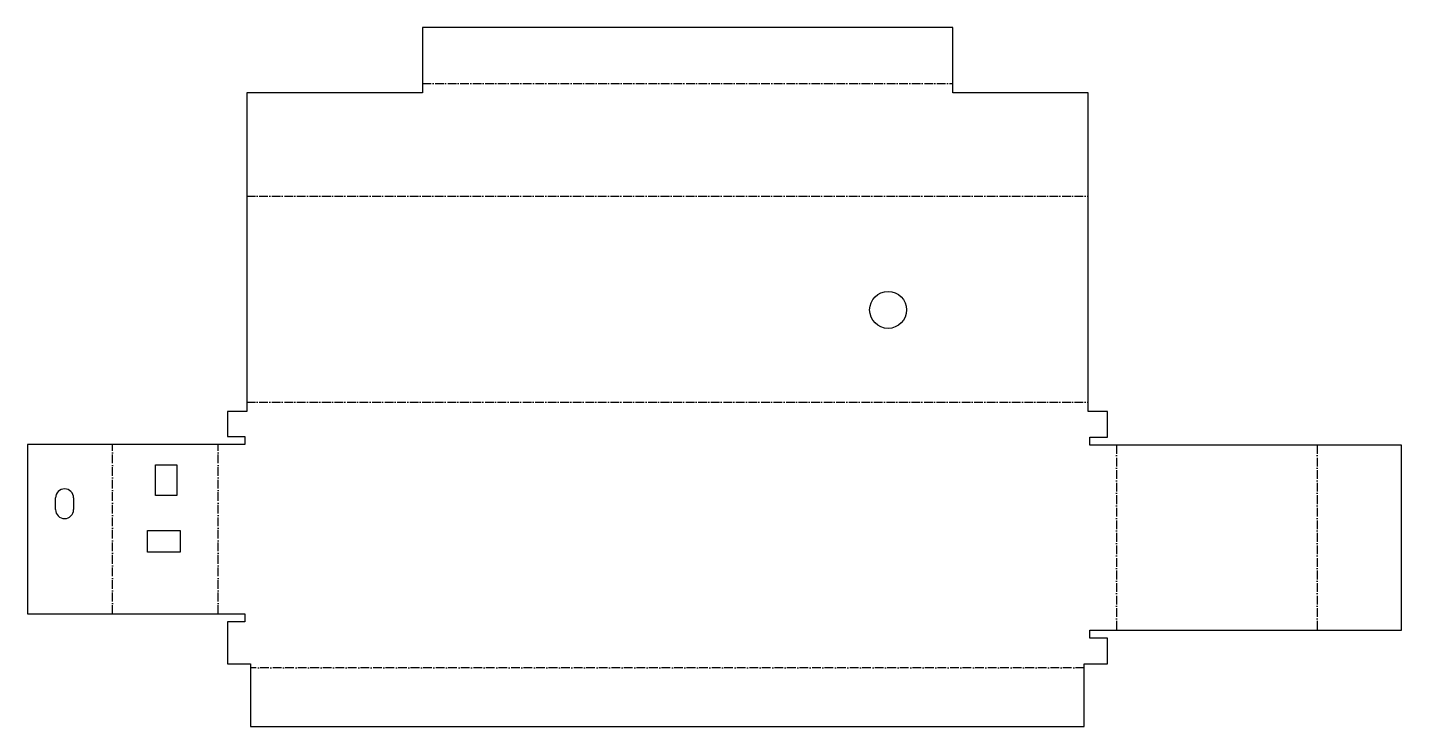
# Model space of a CAD drawing. Header units: millimetres. Extents: x -58 to 342, y -18 to 185.
import ezdxf

# ---------------------------------------------------------------- set-up
doc = ezdxf.new("R2010")
doc.units = ezdxf.units.MM
doc.linetypes.add('DASHDOT', pattern=[3.556, 2.54, -0.508, 0, -0.508])
doc.layers.add('BEND', color=7, linetype='Continuous')
doc.layers.add('CUT', color=7, linetype='Continuous')

msp = doc.modelspace()

# ---------------------------------------------------------------- linework, layer by layer
at = {"layer": 'BEND', "color": 4, "linetype": 'DASHDOT'}
for p, q in [((56.86, 169.04), (211.44, 169.04)), ((5.6, 136.26), (250.84, 136.26)), ((5.6, 76.23), (250.84, 76.23)), ((-33.48, 14.55), (-33.48, 63.94)), ((-2.71, 14.55), (-2.71, 63.94)), ((259.15, 63.72), (259.15, 9.81)), ((317.58, 63.72), (317.58, 9.81)), ((249.69, -1.2), (6.75, -1.2))]:
    msp.add_line(p, q, dxfattribs=at)
at = {"layer": 'CUT'}
for p, q in [((211.44, 185.39), (56.86, 185.39)), ((56.86, 185.39), (56.86, 166.33)), ((211.44, 166.33), (211.44, 185.39)), ((56.86, 166.33), (5.6, 166.33)), ((5.6, 166.33), (5.6, 73.52)), ((250.84, 166.33), (211.44, 166.33)), ((250.84, 73.52), (250.84, 166.33)), ((5.6, 73.52), (0, 73.52)), ((0, 73.52), (0, 66.24)), ((256.44, 73.52), (250.84, 73.52)), ((256.44, 66.02), (256.44, 73.52)), ((0, 66.24), (5.1, 66.24)), ((5.1, 66.24), (5.1, 63.94)), ((251.34, 63.72), (251.34, 66.02)), ((251.34, 66.02), (256.44, 66.02)), ((5.1, 63.94), (-58.29, 63.94)), ((-58.29, 63.94), (-58.29, 14.55)), ((342.17, 63.72), (251.34, 63.72)), ((342.17, 9.81), (342.17, 63.72)), ((-21.02, 49.03), (-21.02, 57.96)), ((-21.02, 57.96), (-14.73, 57.96)), ((-14.73, 57.96), (-14.73, 49.03)), ((-50.12, 44.96), (-50.12, 48.34)), ((-44.85, 48.34), (-44.85, 44.96)), ((-14.73, 49.03), (-21.02, 49.03)), ((-23.27, 32.53), (-23.27, 38.82)), ((-23.27, 38.82), (-13.8, 38.82)), ((-13.8, 38.82), (-13.8, 32.53)), ((-13.8, 32.53), (-23.27, 32.53)), ((-58.29, 14.55), (5.1, 14.55)), ((5.1, 12.25), (0, 12.25)), ((0, 12.25), (0, 0)), ((5.1, 14.55), (5.1, 12.25)), ((251.34, 7.51), (251.34, 9.81)), ((251.34, 9.81), (342.17, 9.81)), ((256.44, 7.51), (251.34, 7.51)), ((256.44, 0), (256.44, 7.51)), ((0, 0), (6.75, 0)), ((6.75, 0), (6.75, -18.25)), ((249.69, 0), (256.44, 0)), ((249.69, -18.25), (249.69, 0)), ((6.75, -18.25), (249.69, -18.25))]:
    msp.add_line(p, q, dxfattribs=at)
msp.add_circle((192.54, 103.11), 5.38, dxfattribs=at)
for centre, start, end in [((-47.48, 48.34), 0, 180), ((-47.48, 44.96), 180, 0)]:
    msp.add_arc(centre, 2.63, start, end, dxfattribs=at)

doc.saveas('drawing.dxf')
